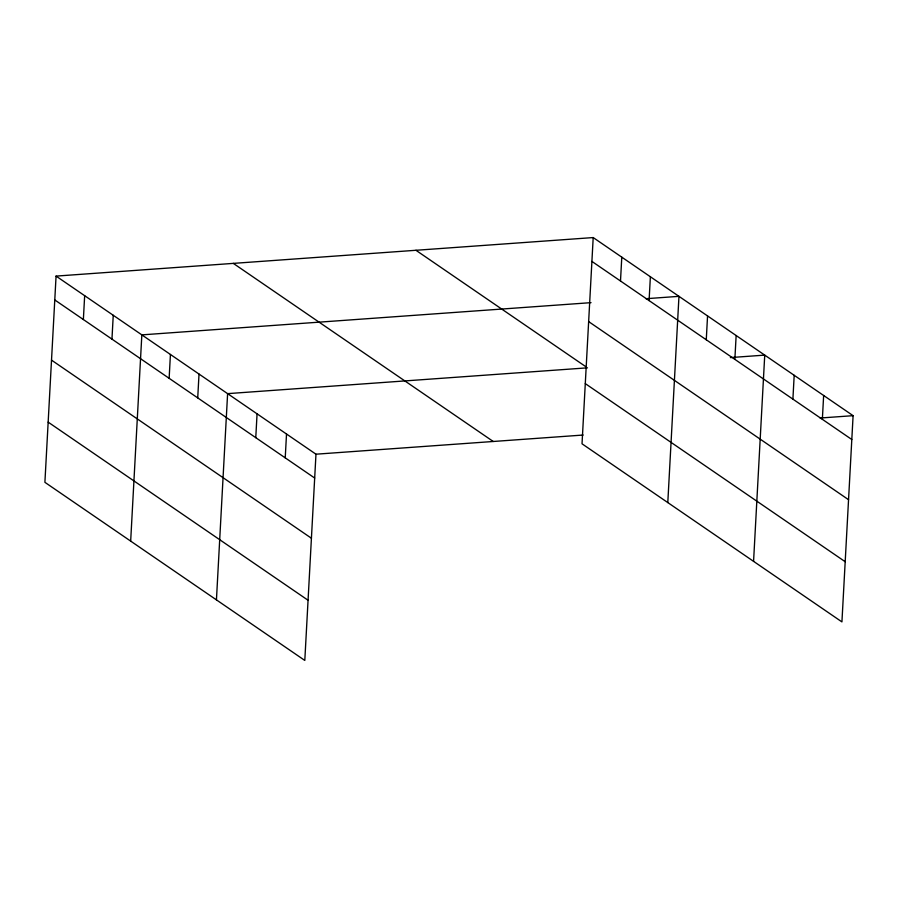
<?xml version="1.0" encoding="UTF-8"?>
<svg xmlns="http://www.w3.org/2000/svg" width="898" height="898" viewBox="0 0 898 898"><rect width="100%" height="100%" fill="white"/><g stroke="black" fill="none" stroke-linecap="round" stroke-linejoin="round"><path stroke-width="1.35" d="M56.069 276.101L44.9 482.327L304.804 660.434L315.973 454.197L56.069 276.101L593.196 237.566L853.1 415.673L841.931 621.899L582.027 443.803L593.196 237.566M83.368 319.531L84.659 295.689M111.958 339.118L113.249 315.277M130.67 541.101L141.839 334.875L591.03 302.648M169.138 378.305L170.429 354.463M197.728 397.893L199.019 374.051M216.44 599.875L227.609 393.638L587.483 367.832M255.773 437.663L257.064 413.832M285.227 457.857L286.518 434.015M620.496 280.995L621.786 257.165M649.086 300.594L650.376 276.752M667.798 502.577L678.967 296.34L645.988 298.708M706.266 339.77L707.557 315.928M734.856 359.368L736.147 335.526M753.568 561.351L764.737 355.114L730.377 357.584M792.9 399.139L794.191 375.297M822.355 419.321L823.646 395.479M315.973 454.197L583.15 435.036M820.121 418.03L853.1 415.673M591.905 261.408L851.809 439.504M588.65 321.596L848.554 499.703M415.942 250.284L586.338 367.046M585.294 383.614L845.186 561.71M233.323 263.383L493.226 441.479M54.778 299.943L314.682 478.039M51.523 360.132L311.415 538.228M48.155 422.139L308.059 600.246"/></g></svg>
